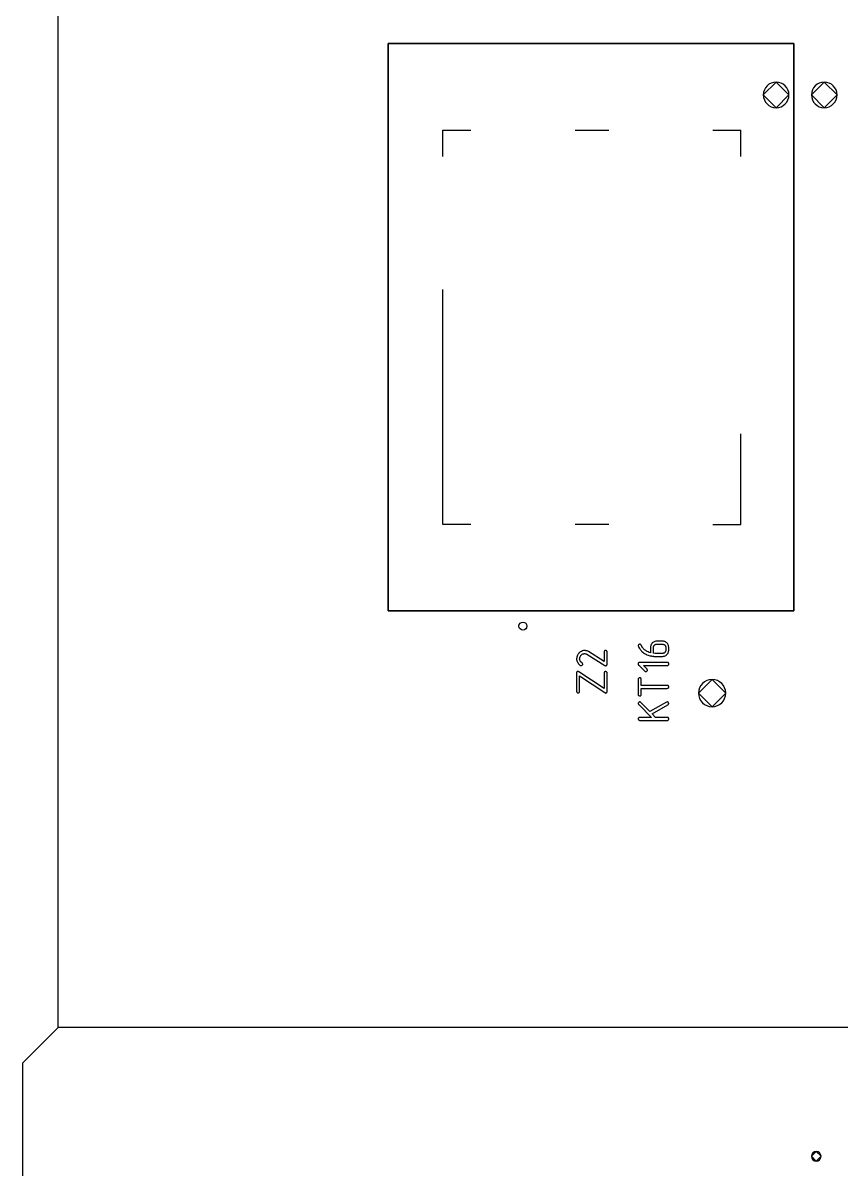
# Model space of a CAD drawing. Header units: inches. Extents: x 0 to 594, y -420 to 0.
# Drawn here: x 175.56 to 201.09, y -69.6 to -33.84 of the extents above; entities that cross this region are included whole.
import ezdxf

# ---------------------------------------------------------------- set-up
doc = ezdxf.new("R2010")
doc.units = ezdxf.units.IN
doc.header["$MEASUREMENT"] = 0

msp = doc.modelspace()

# ---------------------------------------------------------------- linework, layer by layer
at = {"color": 18, "true_color": 0x000000}
for p, q in [((176.662, -65.183), (176.662, -26.141)), ((186.962, -34.483), (199.612, -34.483)), ((199.612, -34.483), (186.962, -34.483)), ((186.962, -52.183), (186.962, -34.483)), ((186.962, -34.483), (186.962, -52.183)), ((199.612, -52.183), (199.612, -34.483)), ((199.612, -34.483), (199.612, -52.183)), ((199.062, -35.683), (198.662, -36.083)), ((199.462, -36.083), (199.062, -35.683)), ((200.562, -35.683), (200.162, -36.083)), ((200.962, -36.083), (200.562, -35.683)), ((198.662, -36.083), (199.062, -36.483)), ((199.062, -36.483), (199.462, -36.083)), ((200.162, -36.083), (200.562, -36.483)), ((200.562, -36.483), (200.962, -36.083)), ((188.662, -37.183), (189.537, -37.183)), ((188.662, -38.008), (188.662, -37.183)), ((192.787, -37.183), (193.837, -37.183)), ((197.087, -37.183), (197.962, -37.183)), ((197.962, -38.008), (197.962, -37.183)), ((188.662, -49.483), (188.662, -42.158)), ((197.962, -49.483), (197.962, -46.658)), ((189.537, -49.483), (188.662, -49.483)), ((193.837, -49.483), (192.787, -49.483)), ((197.087, -49.483), (197.962, -49.483)), ((199.612, -52.183), (186.962, -52.183)), ((186.962, -52.183), (199.612, -52.183)), ((194.76, -53.258), (194.759, -53.266)), ((194.759, -53.266), (194.759, -53.269)), ((194.759, -53.266), (194.759, -53.266)), ((194.759, -53.269), (194.765, -53.289)), ((194.766, -53.246), (194.76, -53.258)), ((194.769, -53.241), (194.766, -53.246)), ((194.774, -53.235), (194.769, -53.241)), ((194.777, -53.234), (194.774, -53.235)), ((194.784, -53.229), (194.777, -53.234)), ((194.796, -53.225), (194.784, -53.229)), ((194.81, -53.224), (194.796, -53.225)), ((194.811, -53.224), (194.81, -53.224)), ((194.817, -53.224), (194.811, -53.224)), ((194.825, -53.227), (194.817, -53.224)), ((194.832, -53.229), (194.825, -53.227)), ((194.834, -53.231), (194.832, -53.229)), ((194.838, -53.234), (194.834, -53.231)), ((194.845, -53.241), (194.838, -53.234)), ((194.852, -53.252), (194.845, -53.241)), ((194.852, -53.253), (194.852, -53.252)), ((194.853, -53.255), (194.852, -53.253)), ((194.858, -53.263), (194.853, -53.255)), ((194.863, -53.275), (194.858, -53.263)), ((194.869, -53.287), (194.863, -53.275)), ((195.148, -53.272), (195.144, -53.29)), ((195.155, -53.252), (195.148, -53.272)), ((195.165, -53.229), (195.155, -53.252)), ((195.179, -53.207), (195.165, -53.229)), ((195.197, -53.184), (195.179, -53.207)), ((195.2, -53.182), (195.197, -53.184)), ((195.207, -53.176), (195.2, -53.182)), ((195.218, -53.166), (195.207, -53.176)), ((195.234, -53.156), (195.218, -53.166)), ((195.254, -53.146), (195.234, -53.156)), ((195.24, -53.29), (195.244, -53.279)), ((195.244, -53.279), (195.249, -53.269)), ((195.249, -53.269), (195.255, -53.262)), ((195.276, -53.136), (195.254, -53.146)), ((195.255, -53.262), (195.259, -53.255)), ((195.259, -53.255), (195.262, -53.252)), ((195.262, -53.252), (195.264, -53.251)), ((195.264, -53.251), (195.275, -53.241)), ((195.275, -53.241), (195.286, -53.234)), ((195.303, -53.131), (195.276, -53.136)), ((195.286, -53.234), (195.297, -53.229)), ((195.297, -53.229), (195.307, -53.225)), ((195.331, -53.128), (195.303, -53.131)), ((195.307, -53.225), (195.317, -53.224)), ((195.317, -53.224), (195.324, -53.222)), ((195.324, -53.222), (195.33, -53.222)), ((195.33, -53.222), (195.331, -53.222)), ((195.522, -53.128), (195.331, -53.128)), ((195.331, -53.222), (195.522, -53.222)), ((195.523, -53.128), (195.522, -53.128)), ((195.522, -53.222), (195.537, -53.224)), ((195.524, -53.128), (195.523, -53.128)), ((195.529, -53.128), (195.524, -53.128)), ((195.534, -53.129), (195.529, -53.128)), ((195.548, -53.131), (195.534, -53.129)), ((195.537, -53.224), (195.55, -53.227)), ((195.567, -53.135), (195.548, -53.131)), ((195.55, -53.227), (195.562, -53.231)), ((195.562, -53.231), (195.572, -53.236)), ((195.588, -53.142), (195.567, -53.135)), ((195.572, -53.236), (195.579, -53.242)), ((195.579, -53.242), (195.586, -53.246)), ((195.586, -53.246), (195.589, -53.249)), ((195.61, -53.152), (195.588, -53.142)), ((195.589, -53.249), (195.591, -53.251)), ((195.591, -53.251), (195.599, -53.262)), ((195.599, -53.262), (195.605, -53.273)), ((195.605, -53.273), (195.61, -53.284)), ((195.633, -53.166), (195.61, -53.152)), ((195.61, -53.284), (195.613, -53.294)), ((195.655, -53.184), (195.633, -53.166)), ((195.658, -53.187), (195.655, -53.184)), ((195.664, -53.194), (195.658, -53.187)), ((195.672, -53.205), (195.664, -53.194)), ((195.682, -53.221), (195.672, -53.205)), ((195.694, -53.241), (195.682, -53.221)), ((195.702, -53.263), (195.694, -53.241)), ((195.708, -53.29), (195.702, -53.263)), ((192.847, -53.623), (192.841, -53.649)), ((192.855, -53.594), (192.847, -53.623)), ((192.868, -53.561), (192.855, -53.594)), ((192.876, -53.546), (192.868, -53.561)), ((192.886, -53.53), (192.876, -53.546)), ((192.899, -53.515), (192.886, -53.53)), ((192.911, -53.499), (192.899, -53.515)), ((192.913, -53.498), (192.911, -53.499)), ((192.914, -53.496), (192.913, -53.498)), ((192.918, -53.492), (192.914, -53.496)), ((192.924, -53.486), (192.918, -53.492)), ((192.931, -53.481), (192.924, -53.486)), ((192.94, -53.475), (192.931, -53.481)), ((192.933, -53.656), (192.935, -53.644)), ((192.935, -53.644), (192.937, -53.636)), ((192.937, -53.636), (192.94, -53.627)), ((192.961, -53.46), (192.94, -53.475)), ((192.94, -53.627), (192.942, -53.622)), ((192.942, -53.622), (192.944, -53.618)), ((192.944, -53.616), (192.955, -53.595)), ((192.944, -53.618), (192.944, -53.616)), ((192.955, -53.595), (192.965, -53.579)), ((192.986, -53.446), (192.961, -53.46)), ((192.965, -53.579), (192.971, -53.572)), ((192.971, -53.572), (192.973, -53.568)), ((192.973, -53.568), (192.976, -53.565)), ((192.976, -53.565), (192.978, -53.564)), ((192.978, -53.564), (192.995, -53.548)), ((193.017, -53.434), (192.986, -53.446)), ((192.995, -53.548), (193.013, -53.536)), ((193.013, -53.536), (193.031, -53.527)), ((193.051, -53.424), (193.017, -53.434)), ((193.031, -53.527), (193.047, -53.522)), ((193.047, -53.522), (193.062, -53.519)), ((193.069, -53.423), (193.051, -53.424)), ((193.062, -53.519), (193.073, -53.516)), ((193.088, -53.422), (193.069, -53.423)), ((193.073, -53.516), (193.081, -53.516)), ((193.081, -53.516), (193.082, -53.516)), ((193.082, -53.516), (193.083, -53.516)), ((193.083, -53.516), (193.096, -53.517)), ((193.09, -53.422), (193.088, -53.422)), ((193.097, -53.422), (193.09, -53.422)), ((193.096, -53.517), (193.109, -53.519)), ((193.109, -53.423), (193.097, -53.422)), ((193.124, -53.426), (193.109, -53.423)), ((193.109, -53.519), (193.121, -53.522)), ((193.121, -53.522), (193.131, -53.525)), ((193.141, -53.429), (193.124, -53.426)), ((193.131, -53.525), (193.141, -53.529)), ((193.161, -53.434), (193.141, -53.429)), ((193.141, -53.529), (193.148, -53.532)), ((193.148, -53.532), (193.154, -53.533)), ((193.154, -53.533), (193.155, -53.534)), ((193.155, -53.534), (193.715, -53.885)), ((193.182, -53.443), (193.161, -53.434)), ((193.205, -53.453), (193.182, -53.443)), ((193.694, -53.76), (193.205, -53.453)), ((193.695, -53.453), (193.694, -53.461)), ((193.694, -53.461), (193.694, -53.76)), ((193.701, -53.441), (193.695, -53.453)), ((193.704, -53.437), (193.701, -53.441)), ((193.709, -53.431), (193.704, -53.437)), ((193.712, -53.429), (193.709, -53.431)), ((193.719, -53.424), (193.712, -53.429)), ((193.729, -53.42), (193.719, -53.424)), ((193.742, -53.417), (193.729, -53.42)), ((193.744, -53.417), (193.742, -53.417)), ((193.752, -53.419), (193.744, -53.417)), ((193.761, -53.423), (193.752, -53.419)), ((193.773, -53.43), (193.761, -53.423)), ((193.776, -53.431), (193.773, -53.43)), ((193.78, -53.439), (193.776, -53.431)), ((193.785, -53.448), (193.78, -53.439)), ((193.787, -53.455), (193.785, -53.448)), ((193.788, -53.464), (193.787, -53.455)), ((193.788, -53.853), (193.788, -53.464)), ((194.765, -53.289), (194.78, -53.321)), ((194.78, -53.321), (194.798, -53.352)), ((194.798, -53.352), (194.817, -53.379)), ((194.817, -53.379), (194.834, -53.401)), ((194.834, -53.401), (194.849, -53.421)), ((194.849, -53.421), (194.862, -53.435)), ((194.862, -53.435), (194.866, -53.441)), ((194.866, -53.441), (194.87, -53.445)), ((194.87, -53.29), (194.869, -53.287)), ((194.873, -53.297), (194.87, -53.29)), ((194.87, -53.445), (194.872, -53.447)), ((194.872, -53.447), (194.873, -53.448)), ((194.88, -53.307), (194.873, -53.297)), ((194.873, -53.448), (194.9, -53.472)), ((194.887, -53.32), (194.88, -53.307)), ((194.889, -53.321), (194.887, -53.32)), ((194.89, -53.325), (194.889, -53.321)), ((194.896, -53.331), (194.89, -53.325)), ((194.901, -53.338), (194.896, -53.331)), ((194.9, -53.472), (194.927, -53.493)), ((194.917, -53.358), (194.901, -53.338)), ((194.937, -53.379), (194.917, -53.358)), ((194.927, -53.493), (194.952, -53.511)), ((194.939, -53.382), (194.937, -53.379)), ((194.946, -53.389), (194.939, -53.382)), ((194.958, -53.399), (194.946, -53.389)), ((194.952, -53.511), (194.976, -53.525)), ((194.973, -53.411), (194.958, -53.399)), ((194.993, -53.424), (194.973, -53.411)), ((194.976, -53.525), (194.996, -53.537)), ((195.014, -53.439), (194.993, -53.424)), ((194.996, -53.537), (195.013, -53.545)), ((195.013, -53.545), (195.018, -53.548)), ((195.038, -53.452), (195.014, -53.439)), ((195.018, -53.548), (195.022, -53.551)), ((195.022, -53.551), (195.025, -53.552)), ((195.025, -53.552), (195.027, -53.552)), ((195.027, -53.552), (195.072, -53.569)), ((195.065, -53.465), (195.038, -53.452)), ((195.103, -53.479), (195.065, -53.465)), ((195.072, -53.569), (195.118, -53.582)), ((195.141, -53.49), (195.103, -53.479)), ((195.118, -53.582), (195.161, -53.59)), ((195.142, -53.306), (195.141, -53.311)), ((195.141, -53.311), (195.141, -53.49)), ((195.144, -53.29), (195.142, -53.306)), ((195.161, -53.59), (195.182, -53.595)), ((195.182, -53.595), (195.2, -53.596)), ((195.2, -53.596), (195.218, -53.599)), ((195.218, -53.599), (195.234, -53.6)), ((195.234, -53.6), (195.248, -53.602)), ((195.235, -53.318), (195.237, -53.304)), ((195.235, -53.507), (195.235, -53.318)), ((195.283, -53.509), (195.235, -53.507)), ((195.237, -53.304), (195.24, -53.29)), ((195.237, -53.304), (195.237, -53.304)), ((195.248, -53.602), (195.261, -53.602)), ((195.261, -53.602), (195.271, -53.603)), ((195.271, -53.603), (195.278, -53.603)), ((195.278, -53.603), (195.282, -53.603)), ((195.282, -53.603), (195.283, -53.603)), ((195.522, -53.509), (195.283, -53.509)), ((195.283, -53.603), (195.522, -53.603)), ((195.523, -53.509), (195.522, -53.509)), ((195.522, -53.603), (195.55, -53.6)), ((195.529, -53.509), (195.523, -53.509)), ((195.536, -53.507), (195.529, -53.509)), ((195.544, -53.506), (195.536, -53.507)), ((195.555, -53.502), (195.544, -53.506)), ((195.55, -53.6), (195.575, -53.595)), ((195.567, -53.497), (195.555, -53.502)), ((195.578, -53.49), (195.567, -53.497)), ((195.575, -53.595), (195.599, -53.585)), ((195.589, -53.482), (195.578, -53.49)), ((195.591, -53.479), (195.589, -53.482)), ((195.596, -53.472), (195.591, -53.479)), ((195.603, -53.462), (195.596, -53.472)), ((195.599, -53.585), (195.617, -53.575)), ((195.61, -53.451), (195.603, -53.462)), ((195.612, -53.448), (195.61, -53.449)), ((195.61, -53.449), (195.61, -53.451)), ((195.613, -53.438), (195.612, -53.448)), ((195.613, -53.294), (195.615, -53.304)), ((195.615, -53.427), (195.613, -53.438)), ((195.615, -53.304), (195.616, -53.311)), ((195.616, -53.414), (195.615, -53.427)), ((195.616, -53.311), (195.616, -53.414)), ((195.617, -53.575), (195.634, -53.565)), ((195.634, -53.565), (195.646, -53.555)), ((195.646, -53.555), (195.653, -53.549)), ((195.653, -53.549), (195.655, -53.547)), ((195.655, -53.547), (195.674, -53.524)), ((195.674, -53.524), (195.688, -53.502)), ((195.688, -53.502), (195.696, -53.48)), ((195.696, -53.48), (195.703, -53.459)), ((195.703, -53.459), (195.708, -53.441)), ((195.71, -53.318), (195.708, -53.29)), ((195.708, -53.441), (195.709, -53.427)), ((195.709, -53.427), (195.71, -53.421)), ((195.71, -53.421), (195.71, -53.318)), ((192.838, -53.67), (192.837, -53.677)), ((192.837, -53.677), (192.837, -53.688)), ((192.837, -53.677), (192.837, -53.677)), ((192.837, -53.688), (192.838, -53.706)), ((192.839, -53.66), (192.838, -53.67)), ((192.838, -53.706), (192.841, -53.725)), ((192.841, -53.649), (192.839, -53.66)), ((192.841, -53.725), (192.844, -53.732)), ((192.844, -53.732), (192.845, -53.737)), ((192.845, -53.737), (192.847, -53.74)), ((192.847, -53.74), (192.847, -53.742)), ((192.847, -53.742), (192.854, -53.761)), ((192.854, -53.761), (192.862, -53.78)), ((192.862, -53.78), (192.865, -53.787)), ((192.865, -53.787), (192.868, -53.792)), ((192.868, -53.792), (192.869, -53.795)), ((192.869, -53.795), (192.87, -53.797)), ((192.87, -53.797), (192.883, -53.816)), ((192.883, -53.816), (192.897, -53.835)), ((192.897, -53.835), (192.911, -53.849)), ((192.911, -53.849), (192.924, -53.861)), ((192.924, -53.861), (192.935, -53.873)), ((192.931, -53.681), (192.933, -53.656)), ((192.931, -53.687), (192.931, -53.681)), ((192.933, -53.694), (192.931, -53.687)), ((192.934, -53.702), (192.933, -53.694)), ((192.935, -53.713), (192.934, -53.702)), ((192.94, -53.725), (192.935, -53.713)), ((192.935, -53.873), (192.945, -53.88)), ((192.944, -53.737), (192.94, -53.725)), ((192.951, -53.75), (192.944, -53.737)), ((192.945, -53.88), (192.951, -53.884)), ((192.952, -53.751), (192.951, -53.75)), ((192.951, -53.884), (192.954, -53.885)), ((192.955, -53.756), (192.952, -53.751)), ((192.954, -53.885), (192.965, -53.89)), ((192.959, -53.761), (192.955, -53.756)), ((192.965, -53.77), (192.959, -53.761)), ((192.973, -53.778), (192.965, -53.77)), ((192.965, -53.89), (192.973, -53.892)), ((192.983, -53.788), (192.973, -53.778)), ((192.973, -53.892), (192.979, -53.894)), ((192.979, -53.894), (192.98, -53.894)), ((192.98, -53.894), (192.987, -53.892)), ((193.006, -53.805), (192.983, -53.788)), ((192.987, -53.892), (192.995, -53.891)), ((192.995, -53.891), (193.004, -53.885)), ((193.004, -53.885), (193.011, -53.881)), ((193.007, -53.806), (193.006, -53.805)), ((193.011, -53.809), (193.007, -53.806)), ((193.017, -53.815), (193.011, -53.809)), ((193.011, -53.881), (193.014, -53.878)), ((193.014, -53.878), (193.021, -53.867)), ((193.023, -53.823), (193.017, -53.815)), ((193.021, -53.867), (193.026, -53.856)), ((193.027, -53.845), (193.023, -53.823)), ((193.026, -53.856), (193.027, -53.847)), ((193.027, -53.847), (193.027, -53.845)), ((193.715, -53.885), (193.729, -53.892)), ((193.729, -53.892), (193.74, -53.895)), ((193.74, -53.895), (193.747, -53.897)), ((193.747, -53.897), (193.75, -53.897)), ((193.75, -53.897), (193.763, -53.894)), ((193.763, -53.894), (193.773, -53.888)), ((193.773, -53.888), (193.778, -53.88)), ((193.778, -53.88), (193.784, -53.87)), ((193.784, -53.87), (193.787, -53.861)), ((193.787, -53.861), (193.788, -53.853)), ((194.753, -53.824), (194.752, -53.83)), ((194.752, -53.83), (194.752, -53.831)), ((194.752, -53.83), (194.752, -53.83)), ((194.752, -53.831), (194.753, -53.84)), ((194.757, -53.816), (194.753, -53.824)), ((194.753, -53.84), (194.755, -53.847)), ((194.755, -53.847), (194.756, -53.853)), ((194.756, -53.853), (194.757, -53.854)), ((194.766, -53.805), (194.757, -53.816)), ((194.757, -53.854), (194.762, -53.861)), ((194.762, -53.861), (194.767, -53.868)), ((194.769, -53.803), (194.766, -53.805)), ((194.767, -53.868), (194.772, -53.872)), ((194.777, -53.798), (194.769, -53.803)), ((194.772, -53.872), (194.773, -53.874)), ((194.773, -53.874), (194.965, -54.064)), ((194.79, -53.793), (194.777, -53.798)), ((194.807, -53.792), (194.79, -53.793)), ((195.664, -53.792), (194.807, -53.792)), ((195.031, -53.996), (194.921, -53.886)), ((194.921, -53.886), (195.664, -53.886)), ((195.034, -53.999), (195.031, -53.996)), ((195.038, -54.006), (195.034, -53.999)), ((195.665, -53.792), (195.664, -53.792)), ((195.664, -53.886), (195.679, -53.884)), ((195.668, -53.792), (195.665, -53.792)), ((195.677, -53.793), (195.668, -53.792)), ((195.688, -53.798), (195.677, -53.793)), ((195.679, -53.884), (195.691, -53.879)), ((195.699, -53.806), (195.688, -53.798)), ((195.691, -53.879), (195.696, -53.875)), ((195.696, -53.875), (195.699, -53.872)), ((195.701, -53.809), (195.699, -53.806)), ((195.699, -53.872), (195.706, -53.861)), ((195.705, -53.814), (195.701, -53.809)), ((195.709, -53.826), (195.705, -53.814)), ((195.706, -53.861), (195.709, -53.851)), ((195.71, -53.84), (195.709, -53.826)), ((195.709, -53.851), (195.71, -53.843)), ((195.71, -53.843), (195.71, -53.84)), ((192.838, -54.107), (192.837, -54.115)), ((192.837, -54.115), (192.837, -54.703)), ((192.837, -54.115), (192.837, -54.115)), ((192.841, -54.097), (192.838, -54.107)), ((192.847, -54.087), (192.841, -54.097)), ((192.854, -54.079), (192.847, -54.087)), ((192.863, -54.073), (192.854, -54.079)), ((192.876, -54.07), (192.863, -54.073)), ((192.879, -54.07), (192.876, -54.07)), ((192.886, -54.071), (192.879, -54.07)), ((192.897, -54.076), (192.886, -54.071)), ((192.911, -54.084), (192.897, -54.076)), ((193.694, -54.604), (192.911, -54.084)), ((192.931, -54.697), (192.931, -54.214)), ((192.931, -54.214), (193.715, -54.734)), ((193.695, -54.111), (193.694, -54.119)), ((193.694, -54.119), (193.694, -54.604)), ((193.701, -54.1), (193.695, -54.111)), ((193.704, -54.094), (193.701, -54.1)), ((193.709, -54.088), (193.704, -54.094)), ((193.712, -54.087), (193.709, -54.088)), ((193.719, -54.081), (193.712, -54.087)), ((193.729, -54.077), (193.719, -54.081)), ((193.742, -54.076), (193.729, -54.077)), ((193.744, -54.076), (193.742, -54.076)), ((193.752, -54.077), (193.744, -54.076)), ((193.761, -54.081), (193.752, -54.077)), ((193.773, -54.088), (193.761, -54.081)), ((193.776, -54.09), (193.773, -54.088)), ((193.78, -54.097), (193.776, -54.09)), ((193.785, -54.108), (193.78, -54.097)), ((193.787, -54.115), (193.785, -54.108)), ((193.788, -54.124), (193.787, -54.115)), ((193.788, -54.703), (193.788, -54.124)), ((194.76, -54.305), (194.759, -54.314)), ((194.759, -54.314), (194.759, -54.801)), ((194.759, -54.314), (194.759, -54.314)), ((194.766, -54.294), (194.76, -54.305)), ((194.769, -54.288), (194.766, -54.294)), ((194.774, -54.282), (194.769, -54.288)), ((194.777, -54.28), (194.774, -54.282)), ((194.784, -54.275), (194.777, -54.28)), ((194.794, -54.271), (194.784, -54.275)), ((194.807, -54.268), (194.794, -54.271)), ((194.81, -54.268), (194.807, -54.268)), ((194.817, -54.27), (194.81, -54.268)), ((194.827, -54.274), (194.817, -54.27)), ((194.838, -54.281), (194.827, -54.274)), ((194.841, -54.282), (194.838, -54.281)), ((194.845, -54.29), (194.841, -54.282)), ((194.851, -54.301), (194.845, -54.29)), ((194.852, -54.308), (194.851, -54.301)), ((194.853, -54.316), (194.852, -54.308)), ((194.853, -54.507), (194.853, -54.316)), ((194.965, -54.064), (194.976, -54.072)), ((194.976, -54.072), (194.987, -54.077)), ((194.987, -54.077), (194.994, -54.078)), ((194.994, -54.078), (194.996, -54.078)), ((194.996, -54.078), (194.997, -54.078)), ((194.997, -54.078), (195.004, -54.077)), ((195.004, -54.077), (195.01, -54.075)), ((195.01, -54.075), (195.021, -54.07)), ((195.021, -54.07), (195.028, -54.065)), ((195.028, -54.065), (195.03, -54.063)), ((195.03, -54.063), (195.031, -54.063)), ((195.031, -54.063), (195.039, -54.051)), ((195.042, -54.017), (195.038, -54.006)), ((195.039, -54.051), (195.044, -54.04)), ((195.045, -54.03), (195.042, -54.017)), ((195.044, -54.04), (195.045, -54.033)), ((195.045, -54.033), (195.045, -54.03)), ((197.062, -54.322), (196.637, -54.747)), ((197.487, -54.747), (197.062, -54.322)), ((192.837, -54.703), (192.839, -54.71)), ((192.839, -54.71), (192.845, -54.721)), ((192.925, -54.719), (192.93, -54.707)), ((192.93, -54.707), (192.931, -54.697)), ((193.784, -54.721), (193.787, -54.711)), ((193.787, -54.711), (193.788, -54.703)), ((195.664, -54.507), (194.853, -54.507)), ((194.853, -54.796), (194.853, -54.601)), ((194.853, -54.601), (195.664, -54.601)), ((195.665, -54.507), (195.664, -54.507)), ((195.664, -54.601), (195.679, -54.598)), ((195.668, -54.507), (195.665, -54.507)), ((195.677, -54.508), (195.668, -54.507)), ((195.688, -54.512), (195.677, -54.508)), ((195.679, -54.598), (195.691, -54.594)), ((195.699, -54.521), (195.688, -54.512)), ((195.691, -54.594), (195.696, -54.59)), ((195.696, -54.59), (195.699, -54.587)), ((195.701, -54.524), (195.699, -54.521)), ((195.699, -54.587), (195.706, -54.576)), ((195.705, -54.529), (195.701, -54.524)), ((195.709, -54.54), (195.705, -54.529)), ((195.706, -54.576), (195.709, -54.566)), ((195.71, -54.555), (195.709, -54.54)), ((195.709, -54.566), (195.71, -54.557)), ((195.71, -54.557), (195.71, -54.555)), ((192.845, -54.721), (192.851, -54.728)), ((192.851, -54.728), (192.852, -54.731)), ((192.852, -54.731), (192.854, -54.731)), ((192.854, -54.731), (192.865, -54.738)), ((192.865, -54.738), (192.875, -54.741)), ((192.875, -54.741), (192.882, -54.743)), ((192.882, -54.743), (192.883, -54.743)), ((192.883, -54.743), (192.885, -54.743)), ((192.885, -54.743), (192.897, -54.741)), ((192.897, -54.741), (192.909, -54.735)), ((192.909, -54.735), (192.916, -54.731)), ((192.916, -54.731), (192.917, -54.73)), ((192.917, -54.73), (192.918, -54.73)), ((192.918, -54.73), (192.925, -54.719)), ((193.715, -54.734), (193.729, -54.743)), ((193.729, -54.743), (193.74, -54.747)), ((193.74, -54.747), (193.747, -54.748)), ((193.747, -54.748), (193.75, -54.748)), ((193.75, -54.748), (193.763, -54.745)), ((193.763, -54.745), (193.773, -54.74)), ((193.773, -54.74), (193.778, -54.731)), ((193.778, -54.731), (193.784, -54.721)), ((194.759, -54.801), (194.762, -54.808)), ((194.76, -55.062), (194.759, -55.071)), ((194.759, -55.071), (194.759, -55.073)), ((194.759, -55.071), (194.759, -55.071)), ((194.759, -55.073), (194.762, -55.086)), ((194.766, -55.051), (194.76, -55.062)), ((194.762, -54.808), (194.767, -54.82)), ((194.769, -55.045), (194.766, -55.051)), ((194.767, -54.82), (194.773, -54.825)), ((194.774, -55.039), (194.769, -55.045)), ((194.773, -54.825), (194.774, -54.828)), ((194.774, -54.828), (194.776, -54.828)), ((194.777, -55.037), (194.774, -55.038)), ((194.774, -55.038), (194.774, -55.039)), ((194.776, -54.828), (194.787, -54.835)), ((194.784, -55.031), (194.777, -55.037)), ((194.794, -55.027), (194.784, -55.031)), ((194.787, -54.835), (194.797, -54.838)), ((194.801, -55.024), (194.794, -55.027)), ((194.797, -54.838), (194.804, -54.839)), ((194.808, -55.024), (194.801, -55.024)), ((194.804, -54.839), (194.805, -54.839)), ((194.805, -54.839), (194.807, -54.839)), ((194.807, -54.839), (194.819, -54.838)), ((194.811, -55.024), (194.808, -55.024)), ((194.817, -55.025), (194.811, -55.024)), ((194.827, -55.03), (194.817, -55.025)), ((194.819, -54.838), (194.831, -54.834)), ((194.841, -55.038), (194.827, -55.03)), ((194.831, -54.834), (194.838, -54.829)), ((194.838, -54.829), (194.839, -54.828)), ((194.839, -54.828), (194.841, -54.828)), ((194.841, -54.828), (194.848, -54.817)), ((195.123, -55.321), (194.841, -55.038)), ((194.848, -54.817), (194.852, -54.805)), ((194.852, -54.805), (194.853, -54.796)), ((195.64, -55.03), (195.123, -55.321)), ((195.665, -55.023), (195.64, -55.03)), ((195.667, -55.023), (195.665, -55.023)), ((195.668, -55.023), (195.667, -55.023)), ((195.677, -55.024), (195.668, -55.023)), ((195.686, -55.03), (195.677, -55.024)), ((195.691, -55.032), (195.686, -55.03)), ((195.696, -55.038), (195.691, -55.032)), ((195.699, -55.041), (195.696, -55.038)), ((195.703, -55.048), (195.699, -55.041)), ((195.708, -55.059), (195.703, -55.048)), ((195.71, -55.073), (195.708, -55.059)), ((195.71, -55.078), (195.71, -55.073)), ((196.637, -54.747), (197.062, -55.172)), ((197.062, -55.172), (197.487, -54.747)), ((194.762, -55.086), (194.766, -55.096)), ((194.766, -55.096), (194.77, -55.103)), ((194.77, -55.103), (194.773, -55.106)), ((194.773, -55.106), (195.171, -55.506)), ((195.19, -55.393), (195.686, -55.114)), ((195.302, -55.506), (195.19, -55.393)), ((195.686, -55.114), (195.695, -55.107)), ((195.695, -55.107), (195.701, -55.1)), ((195.701, -55.1), (195.705, -55.094)), ((195.705, -55.094), (195.708, -55.087)), ((195.708, -55.087), (195.709, -55.082)), ((195.709, -55.082), (195.71, -55.078)), ((194.76, -55.543), (194.759, -55.551)), ((194.759, -55.551), (194.759, -55.554)), ((194.759, -55.554), (194.762, -55.567)), ((194.763, -55.533), (194.76, -55.543)), ((194.762, -55.567), (194.766, -55.577)), ((194.77, -55.522), (194.763, -55.533)), ((194.766, -55.577), (194.77, -55.584)), ((194.773, -55.519), (194.77, -55.52)), ((194.77, -55.52), (194.77, -55.522)), ((194.77, -55.584), (194.773, -55.586)), ((194.779, -55.513), (194.773, -55.519)), ((194.773, -55.586), (194.784, -55.595)), ((194.79, -55.509), (194.779, -55.513)), ((194.784, -55.595), (194.794, -55.599)), ((194.797, -55.506), (194.79, -55.509)), ((194.794, -55.599), (194.803, -55.601)), ((194.805, -55.506), (194.797, -55.506)), ((194.803, -55.601), (194.804, -55.601)), ((194.804, -55.601), (194.805, -55.601)), ((195.171, -55.506), (194.805, -55.506)), ((194.805, -55.601), (195.664, -55.601)), ((195.664, -55.506), (195.302, -55.506)), ((195.665, -55.506), (195.664, -55.506)), ((195.664, -55.601), (195.679, -55.598)), ((195.668, -55.506), (195.665, -55.506)), ((195.677, -55.508), (195.668, -55.506)), ((195.688, -55.512), (195.677, -55.508)), ((195.679, -55.598), (195.691, -55.594)), ((195.699, -55.52), (195.688, -55.512)), ((195.691, -55.594), (195.696, -55.589)), ((195.696, -55.589), (195.699, -55.586)), ((195.701, -55.523), (195.699, -55.52)), ((195.699, -55.586), (195.706, -55.575)), ((195.705, -55.529), (195.701, -55.523)), ((195.709, -55.54), (195.705, -55.529)), ((195.706, -55.575), (195.709, -55.565)), ((195.71, -55.554), (195.709, -55.54)), ((195.709, -55.565), (195.71, -55.557)), ((195.71, -55.557), (195.71, -55.554)), ((175.562, -66.283), (176.662, -65.183)), ((217.262, -65.183), (176.662, -65.183)), ((175.562, -81.705), (175.562, -66.283)), ((200.312, -69.051), (200.162, -69.201)), ((200.162, -69.201), (200.312, -69.351)), ((200.462, -69.201), (200.312, -69.051)), ((200.312, -69.351), (200.462, -69.201))]:
    msp.add_line(p, q, dxfattribs=at)
at = {"color": 7, "true_color": 0xffffff}
for p, q in [((186.962, -34.483), (199.612, -34.483)), ((199.612, -34.483), (186.962, -34.483)), ((186.962, -52.183), (186.962, -34.483)), ((186.962, -34.483), (186.962, -52.183)), ((199.612, -52.183), (199.612, -34.483)), ((199.612, -34.483), (199.612, -52.183)), ((199.612, -52.183), (186.962, -52.183)), ((186.962, -52.183), (199.612, -52.183))]:
    msp.add_line(p, q, dxfattribs=at)
at = {"color": 18, "true_color": 0x000000}
for centre, radius, start, end in [((199.062, -36.083), 0.4, 90, 180), ((199.062, -36.083), 0.4, 0, 90), ((200.562, -36.083), 0.4, 90, 180), ((200.562, -36.083), 0.4, 0, 90), ((199.062, -36.083), 0.4, 180, 270), ((199.062, -36.083), 0.4, 270, 0), ((200.562, -36.083), 0.4, 180, 270), ((200.562, -36.083), 0.4, 270, 0), ((197.062, -54.747), 0.425, 90, 180), ((197.062, -54.747), 0.425, 0, 90), ((197.062, -54.747), 0.425, 180, 270), ((197.062, -54.747), 0.425, 270, 0), ((200.312, -69.201), 0.15, 90, 180), ((200.312, -69.201), 0.15, 180, 270), ((200.312, -69.201), 0.15, 0, 90), ((200.312, -69.201), 0.15, 270, 360)]:
    msp.add_arc(centre, radius, start, end, dxfattribs=at)
msp.add_ellipse((191.162, -52.658), major_axis=(0, 0.125), ratio=1, dxfattribs=at)

doc.saveas('drawing.dxf')
